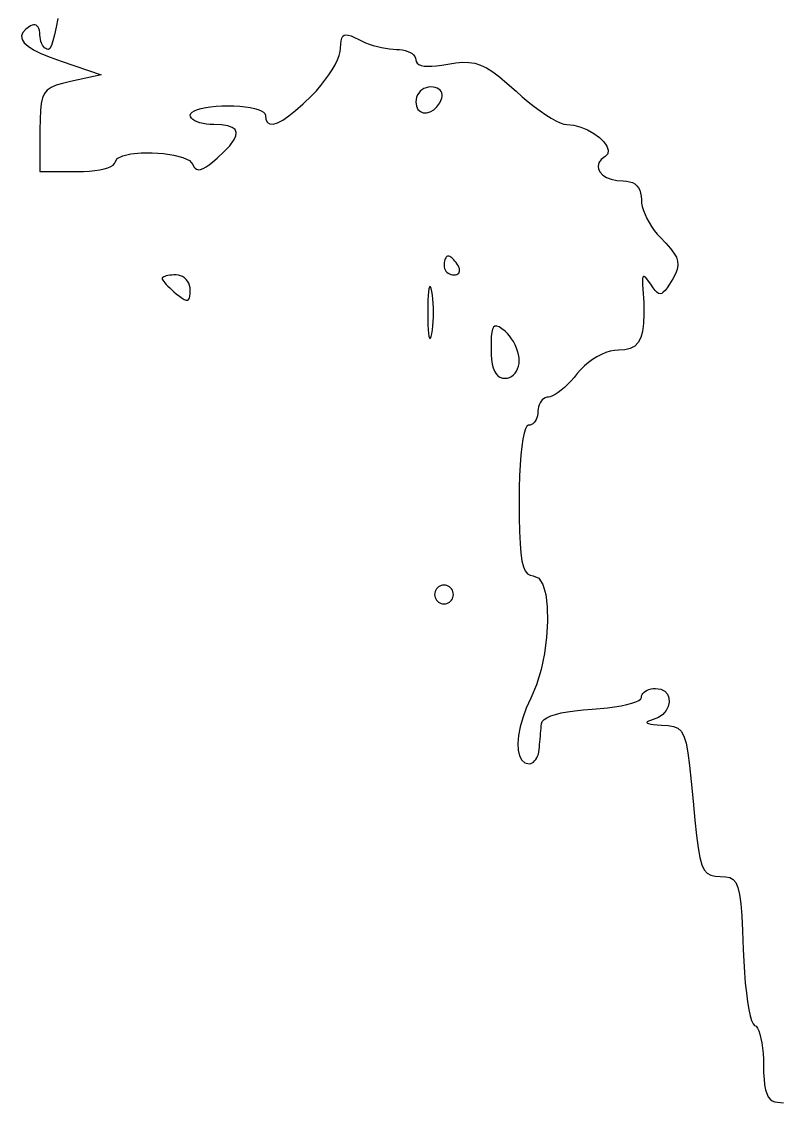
# Model space of a CAD drawing. Header units: millimetres. Extents: x 0 to 1242, y -2208 to 0.
# Drawn here: x 502.1 to 583.1, y -1216 to -1101.1 of the extents above; entities that cross this region are included whole.
import ezdxf

# ---------------------------------------------------------------- set-up
doc = ezdxf.new("R2010")
doc.units = ezdxf.units.MM
doc.layers.get('0').update_dxf_attribs({"linetype": 'CONTINUOUS'})

msp = doc.modelspace()

# ---------------------------------------------------------------- linework, layer by layer
for p, q in [((503.16165, -1101.420589), (503, -1101.5)), ((503.3152, -1101.385032), (503.16165, -1101.420589)), ((503.45855, -1101.391343), (503.3152, -1101.385032)), ((503.5896, -1101.437536), (503.45855, -1101.391343)), ((503.70625, -1101.521625), (503.5896, -1101.437536)), ((505.909328, -1100.7168), (505.737, -1101.65)), ((502.188496, -1102.21692), (502.050959, -1102.5755)), ((502.050959, -1102.5755), (502.094448, -1102.93672)), ((502.505397, -1101.85906), (502.188496, -1102.21692)), ((503, -1101.5), (502.505397, -1101.85906)), ((503.8064, -1101.641624), (503.70625, -1101.521625)), ((503.88795, -1101.795547), (503.8064, -1101.641624)), ((503.9488, -1101.981408), (503.88795, -1101.795547)), ((503.98685, -1102.197221), (503.9488, -1101.981408)), ((504, -1102.441), (503.98685, -1102.197221)), ((504.011777, -1102.692903), (504, -1102.441)), ((505.561552, -1102.4512), (505.386356, -1103.1036)), ((505.737, -1101.65), (505.561552, -1102.4512)), ((536.11421, -1102.809026), (536.21824, -1102.612992)), ((536.21824, -1102.612992), (536.36475, -1102.49425)), ((536.36475, -1102.49425), (536.55944, -1102.450088)), ((536.55944, -1102.450088), (536.80801, -1102.477794)), ((536.80801, -1102.477794), (537.11616, -1102.574656)), ((537.11616, -1102.574656), (537.48959, -1102.737962)), ((502.094448, -1102.93672), (502.320625, -1103.3025)), ((502.320625, -1103.3025), (502.731152, -1103.67476)), ((502.731152, -1103.67476), (503.327691, -1104.05542)), ((504.045856, -1102.932224), (504.011777, -1102.692903)), ((504.100359, -1103.155681), (504.045856, -1102.932224)), ((504.173408, -1103.359992), (504.100359, -1103.155681)), ((504.263125, -1103.541875), (504.173408, -1103.359992)), ((504.367632, -1103.698048), (504.263125, -1103.541875)), ((504.485051, -1103.825229), (504.367632, -1103.698048)), ((505.214784, -1103.5904), (505.050208, -1103.8948)), ((505.386356, -1103.1036), (505.214784, -1103.5904)), ((536, -1103.888), (536.01079, -1103.443818)), ((536.01079, -1103.443818), (536.04696, -1103.085064)), ((536.04696, -1103.085064), (536.11421, -1102.809026)), ((537.48959, -1102.737962), (537.934, -1102.965)), ((537.934, -1102.965), (538.27388, -1103.132247)), ((538.27388, -1103.132247), (538.64952, -1103.291136)), ((538.64952, -1103.291136), (539.05252, -1103.439489)), ((539.05252, -1103.439489), (539.47448, -1103.575128)), ((539.47448, -1103.575128), (539.907, -1103.695875)), ((539.907, -1103.695875), (540.34168, -1103.799552)), ((503.327691, -1104.05542), (504.111904, -1104.4464)), ((504.111904, -1104.4464), (505.085453, -1104.84962)), ((504.613504, -1103.920136), (504.485051, -1103.825229)), ((504.751113, -1103.979487), (504.613504, -1103.920136)), ((504.896, -1104), (504.751113, -1103.979487)), ((505.050208, -1103.8948), (504.896, -1104)), ((505.085453, -1104.84962), (506.25, -1105.267)), ((535.655156, -1105.130729), (535.842424, -1104.662776)), ((535.842424, -1104.662776), (535.959528, -1104.245007)), ((535.959528, -1104.245007), (536, -1103.888)), ((540.34168, -1103.799552), (540.77012, -1103.883981)), ((540.77012, -1103.883981), (541.18392, -1103.946984)), ((541.18392, -1103.946984), (541.57468, -1103.986383)), ((541.57468, -1103.986383), (541.934, -1104)), ((541.934, -1104), (542.267896, -1104.014611)), ((542.267896, -1104.014611), (542.585088, -1104.056888)), ((542.585088, -1104.056888), (542.881232, -1104.124497)), ((542.881232, -1104.124497), (543.151984, -1104.215104)), ((543.151984, -1104.215104), (543.393, -1104.326375)), ((543.393, -1104.326375), (543.599936, -1104.455976)), ((543.599936, -1104.455976), (543.768448, -1104.601573)), ((543.768448, -1104.601573), (543.894192, -1104.760832)), ((543.894192, -1104.760832), (543.972824, -1104.931419)), ((543.972824, -1104.931419), (544, -1105.111)), ((506.25, -1105.267), (510.5, -1106.7)), ((535.096, -1106.174875), (535.404192, -1105.638288)), ((535.404192, -1105.638288), (535.655156, -1105.130729)), ((544, -1105.111), (544.035597, -1105.311136)), ((544.035597, -1105.311136), (544.141736, -1105.477648)), ((544.141736, -1105.477648), (544.317439, -1105.610392)), ((544.317439, -1105.610392), (544.561728, -1105.709224)), ((544.561728, -1105.709224), (544.873625, -1105.774)), ((544.873625, -1105.774), (545.252152, -1105.804576)), ((545.252152, -1105.804576), (545.696331, -1105.800808)), ((545.696331, -1105.800808), (546.205184, -1105.762552)), ((546.205184, -1105.762552), (546.777733, -1105.689664)), ((546.777733, -1105.689664), (547.413, -1105.582)), ((547.413, -1105.582), (548.244965, -1105.445402)), ((548.244965, -1105.445402), (548.98348, -1105.375536)), ((548.98348, -1105.375536), (549.654675, -1105.382794)), ((549.654675, -1105.382794), (550.28468, -1105.477568)), ((550.28468, -1105.477568), (550.899625, -1105.67025)), ((550.899625, -1105.67025), (551.52564, -1105.971232)), ((551.52564, -1105.971232), (552.188855, -1106.390906)), ((510.5, -1106.7), (507.25, -1107.429)), ((534.333804, -1107.292821), (534.737048, -1106.729912)), ((534.737048, -1106.729912), (535.096, -1106.174875)), ((552.188855, -1106.390906), (552.9154, -1106.939664)), ((552.9154, -1106.939664), (553.731405, -1107.627898)), ((504.781056, -1108.3382), (504.474875, -1108.69825)), ((505.195453, -1108.05693), (504.781056, -1108.3382)), ((505.734272, -1107.82876), (505.195453, -1108.05693)), ((506.413719, -1107.62801), (505.734272, -1107.82876)), ((507.25, -1107.429), (506.413719, -1107.62801)), ((533.420312, -1108.399943), (533.892736, -1107.853024)), ((533.892736, -1107.853024), (534.333804, -1107.292821)), ((544.649512, -1108.306656), (544.464875, -1108.46525)), ((544.856961, -1108.177498), (544.649512, -1108.306656)), ((545.083904, -1108.081112), (544.856961, -1108.177498)), ((545.327023, -1108.020834), (545.083904, -1108.081112)), ((545.583, -1108), (545.327023, -1108.020834)), ((545.833803, -1108.015606), (545.583, -1108)), ((546.061944, -1108.060768), (545.833803, -1108.015606)), ((546.264921, -1108.133002), (546.061944, -1108.060768)), ((546.440232, -1108.229824), (546.264921, -1108.133002)), ((546.585375, -1108.34875), (546.440232, -1108.229824)), ((546.697848, -1108.487296), (546.585375, -1108.34875)), ((553.731405, -1107.627898), (554.663, -1108.466)), ((504.260704, -1109.16276), (504.122337, -1109.75741)), ((504.474875, -1108.69825), (504.260704, -1109.16276)), ((532.025538, -1109.789563), (532.923, -1108.923)), ((532.923, -1108.923), (533.420312, -1108.399943)), ((544.020807, -1109.327266), (544, -1109.583)), ((544.081016, -1109.084288), (544.020807, -1109.327266)), ((544.177309, -1108.857402), (544.081016, -1109.084288)), ((544.306368, -1108.649944), (544.177309, -1108.857402)), ((544.464875, -1108.46525), (544.306368, -1108.649944)), ((546.543238, -1109.697264), (546.771, -1109.188)), ((546.775149, -1108.642978), (546.697848, -1108.487296)), ((546.771, -1109.188), (546.814227, -1108.995814)), ((546.814776, -1108.813312), (546.775149, -1108.642978)), ((546.814227, -1108.995814), (546.814776, -1108.813312)), ((554.663, -1108.466), (555.303652, -1109.035935)), ((555.303652, -1109.035935), (555.952056, -1109.5774)), ((504.043568, -1110.50788), (504.008191, -1111.43985)), ((504.122337, -1109.75741), (504.043568, -1110.50788)), ((520.0526, -1110.83835), (520.2048, -1110.6848)), ((520.2048, -1110.6848), (520.4482, -1110.54145)), ((520.4482, -1110.54145), (520.7744, -1110.4104)), ((520.7744, -1110.4104), (521.175, -1110.29375)), ((521.175, -1110.29375), (521.6416, -1110.1936)), ((521.6416, -1110.1936), (522.1658, -1110.11205)), ((522.1658, -1110.11205), (522.7392, -1110.0512)), ((522.7392, -1110.0512), (523.3534, -1110.01315)), ((523.3534, -1110.01315), (524, -1110)), ((524, -1110), (524.6466, -1110.01315)), ((524.6466, -1110.01315), (525.2608, -1110.0512)), ((525.2608, -1110.0512), (525.8342, -1110.11205)), ((525.8342, -1110.11205), (526.3584, -1110.1936)), ((526.3584, -1110.1936), (526.825, -1110.29375)), ((526.825, -1110.29375), (527.2256, -1110.4104)), ((527.2256, -1110.4104), (527.5518, -1110.54145)), ((527.5518, -1110.54145), (527.7952, -1110.6848)), ((527.7952, -1110.6848), (527.9474, -1110.83835)), ((530.481066, -1111.091721), (531.210624, -1110.512864)), ((531.210624, -1110.512864), (532.025538, -1109.789563)), ((544, -1109.583), (544.060902, -1110.051136)), ((544, -1109.583), (544, -1109.583)), ((544.060902, -1110.051136), (544.228856, -1110.398048)), ((544.228856, -1110.398048), (544.481734, -1110.626892)), ((544.481734, -1110.626892), (544.797408, -1110.740824)), ((545.15375, -1110.743), (545.528632, -1110.636576)), ((545.528632, -1110.636576), (545.899926, -1110.424708)), ((545.899926, -1110.424708), (546.245504, -1110.110552)), ((546.245504, -1110.110552), (546.543238, -1109.697264)), ((555.952056, -1109.5774), (556.596884, -1110.082985)), ((556.596884, -1110.082985), (557.226808, -1110.54528)), ((557.226808, -1110.54528), (557.8305, -1110.956875)), ((504.008191, -1111.43985), (504, -1112.579)), ((520, -1111), (520.0526, -1110.83835)), ((520.032875, -1111.16165), (520, -1111)), ((520.128, -1111.3152), (520.032875, -1111.16165)), ((520.280125, -1111.45855), (520.128, -1111.3152)), ((520.484, -1111.5896), (520.280125, -1111.45855)), ((520.734375, -1111.70625), (520.484, -1111.5896)), ((521.026, -1111.8064), (520.734375, -1111.70625)), ((521.353625, -1111.88795), (521.026, -1111.8064)), ((527.9474, -1110.83835), (528, -1111)), ((528, -1111), (528.053442, -1111.465347)), ((528.053442, -1111.465347), (528.211896, -1111.777976)), ((528.211896, -1111.777976), (528.472554, -1111.939069)), ((528.832608, -1111.949808), (529.28925, -1111.811375)), ((529.28925, -1111.811375), (529.839672, -1111.524952)), ((529.839672, -1111.524952), (530.481066, -1111.091721)), ((544.797408, -1110.740824), (545.15375, -1110.743)), ((557.8305, -1110.956875), (558.396632, -1111.31036)), ((558.396632, -1111.31036), (558.913876, -1111.598325)), ((558.913876, -1111.598325), (559.370904, -1111.81336)), ((559.370904, -1111.81336), (559.756388, -1111.948055)), ((504, -1112.579), (504, -1117)), ((521.712, -1111.9488), (521.353625, -1111.88795)), ((522.095875, -1111.98685), (521.712, -1111.9488)), ((522.5, -1112), (522.095875, -1111.98685)), ((523.331063, -1112.033106), (522.5, -1112)), ((523.984784, -1112.133688), (523.331063, -1112.033106)), ((524.461361, -1112.303642), (523.984784, -1112.133688)), ((524.760992, -1112.544864), (524.461361, -1112.303642)), ((524.883875, -1112.85925), (524.760992, -1112.544864)), ((524.830208, -1113.248696), (524.883875, -1112.85925)), ((528.472554, -1111.939069), (528.832608, -1111.949808)), ((559.756388, -1111.948055), (560.059, -1111.995)), ((560.059, -1111.995), (560.803092, -1112.069404)), ((560.803092, -1112.069404), (561.553016, -1112.270912)), ((561.553016, -1112.270912), (562.278544, -1112.574168)), ((562.278544, -1112.574168), (562.949448, -1112.953816)), ((562.949448, -1112.953816), (563.5355, -1113.3845)), ((524.194016, -1114.260352), (524.600189, -1113.715098)), ((524.600189, -1113.715098), (524.830208, -1113.248696)), ((563.5355, -1113.3845), (564.006472, -1113.840864)), ((564.006472, -1113.840864), (564.332136, -1114.297552)), ((512.810264, -1115.319344), (513.688256, -1115.125506)), ((513.688256, -1115.125506), (514.761632, -1115.025712)), ((514.761632, -1115.025712), (515.9405, -1115.01725)), ((515.9405, -1115.01725), (517.134968, -1115.097408)), ((517.134968, -1115.097408), (518.255144, -1115.263474)), ((518.255144, -1115.263474), (519.211136, -1115.512736)), ((522.854, -1115.595), (523.611887, -1114.886354)), ((523.611887, -1114.886354), (524.194016, -1114.260352)), ((564.426628, -1115.110476), (564.135, -1115.416)), ((564.332136, -1114.297552), (564.482264, -1114.729208)), ((564.482264, -1114.729208), (564.426628, -1115.110476)), ((511.5518, -1116.45855), (511.7952, -1116.3152)), ((511.7952, -1116.3152), (511.9474, -1116.16165)), ((511.9474, -1116.16165), (512, -1116)), ((512, -1116), (512.217548, -1115.609938)), ((512.217548, -1115.609938), (512.810264, -1115.319344)), ((519.211136, -1115.512736), (519.913052, -1115.842482)), ((519.913052, -1115.842482), (520.271, -1116.25)), ((520.271, -1116.25), (520.377938, -1116.487107)), ((521.674514, -1116.510561), (522.022616, -1116.275504)), ((522.022616, -1116.275504), (522.414962, -1115.970523)), ((522.414962, -1115.970523), (522.854, -1115.595)), ((563.490104, -1116.067584), (563.394786, -1116.413821)), ((563.394786, -1116.413821), (563.437912, -1116.756272)), ((563.733598, -1115.730623), (563.490104, -1116.067584)), ((564.135, -1115.416), (563.733598, -1115.730623)), ((504, -1117), (508, -1117)), ((508, -1117), (508.6466, -1116.98685)), ((508.6466, -1116.98685), (509.2608, -1116.9488)), ((509.2608, -1116.9488), (509.8342, -1116.88795)), ((509.8342, -1116.88795), (510.3584, -1116.8064)), ((510.3584, -1116.8064), (510.825, -1116.70625)), ((510.825, -1116.70625), (511.2256, -1116.5896)), ((511.2256, -1116.5896), (511.5518, -1116.45855)), ((520.377938, -1116.487107), (520.511984, -1116.658616)), ((520.511984, -1116.658616), (520.675586, -1116.763909)), ((520.675586, -1116.763909), (520.871192, -1116.802368)), ((520.871192, -1116.802368), (521.10125, -1116.773375)), ((521.10125, -1116.773375), (521.368208, -1116.676312)), ((521.368208, -1116.676312), (521.674514, -1116.510561)), ((563.437912, -1116.756272), (563.60975, -1117.081875)), ((563.60975, -1117.081875), (563.900568, -1117.377568)), ((563.900568, -1117.377568), (564.300634, -1117.630289)), ((564.300634, -1117.630289), (564.800216, -1117.826976)), ((564.800216, -1117.826976), (565.389582, -1117.954567)), ((565.389582, -1117.954567), (566.059, -1118)), ((566.059, -1118), (566.42293, -1118.020549)), ((566.42293, -1118.020549), (566.75008, -1118.081952)), ((566.75008, -1118.081952), (567.04009, -1118.183843)), ((567.04009, -1118.183843), (567.2926, -1118.325856)), ((567.2926, -1118.325856), (567.50725, -1118.507625)), ((567.50725, -1118.507625), (567.68368, -1118.728784)), ((567.68368, -1118.728784), (567.82153, -1118.988967)), ((567.82153, -1118.988967), (567.92044, -1119.287808)), ((567.92044, -1119.287808), (567.98005, -1119.624941)), ((567.98005, -1119.624941), (568, -1120)), ((568, -1120), (568.0263, -1120.3496)), ((568.0263, -1120.3496), (568.1024, -1120.7328)), ((568.1024, -1120.7328), (568.2241, -1121.1412)), ((568.2241, -1121.1412), (568.3872, -1121.5664)), ((568.3872, -1121.5664), (568.5875, -1122)), ((568.5875, -1122), (568.8208, -1122.4336)), ((568.8208, -1122.4336), (569.0829, -1122.8588)), ((569.0829, -1122.8588), (569.3696, -1123.2672)), ((569.3696, -1123.2672), (569.6767, -1123.6504)), ((569.6767, -1123.6504), (570, -1124)), ((570, -1124), (570.613669, -1124.631103)), ((570.613669, -1124.631103), (571.102952, -1125.182784)), ((571.102952, -1125.182784), (571.471563, -1125.673901)), ((547.022536, -1126.6848), (547.005787, -1126.83835)), ((547.049329, -1126.54145), (547.022536, -1126.6848)), ((547.085248, -1126.4104), (547.049329, -1126.54145)), ((547.129375, -1126.29375), (547.085248, -1126.4104)), ((547.180792, -1126.1936), (547.129375, -1126.29375)), ((547.238581, -1126.11205), (547.180792, -1126.1936)), ((547.301824, -1126.0512), (547.238581, -1126.11205)), ((547.369603, -1126.01315), (547.301824, -1126.0512)), ((547.441, -1126), (547.369603, -1126.01315)), ((547.520521, -1126.01315), (547.441, -1126)), ((547.611808, -1126.0512), (547.520521, -1126.01315)), ((547.712647, -1126.11205), (547.611808, -1126.0512)), ((547.820824, -1126.1936), (547.712647, -1126.11205)), ((547.934125, -1126.29375), (547.820824, -1126.1936)), ((548.050336, -1126.4104), (547.934125, -1126.29375)), ((548.167243, -1126.54145), (548.050336, -1126.4104)), ((548.282632, -1126.6848), (548.167243, -1126.54145)), ((548.394289, -1126.83835), (548.282632, -1126.6848)), ((571.471563, -1125.673901), (571.723216, -1126.123312)), ((571.723216, -1126.123312), (571.861625, -1126.549875)), ((571.861625, -1126.549875), (571.890504, -1126.972448)), ((547.005787, -1126.83835), (547, -1127)), ((547, -1127), (547.013938, -1127.16165)), ((547, -1127), (547, -1127)), ((547.013938, -1127.16165), (547.054264, -1127.3152)), ((547.054264, -1127.3152), (547.118746, -1127.45855)), ((547.118746, -1127.45855), (547.205152, -1127.5896)), ((547.205152, -1127.5896), (547.31125, -1127.70625)), ((547.31125, -1127.70625), (547.434808, -1127.8064)), ((547.434808, -1127.8064), (547.573594, -1127.88795)), ((547.573594, -1127.88795), (547.725376, -1127.9488)), ((548.360992, -1127.9488), (548.475178, -1127.88795)), ((548.5, -1127), (548.394289, -1126.83835)), ((548.475178, -1127.88795), (548.563576, -1127.8064)), ((548.585986, -1127.16165), (548.5, -1127)), ((548.563576, -1127.8064), (548.62525, -1127.70625)), ((548.640568, -1127.3152), (548.585986, -1127.16165)), ((548.62525, -1127.70625), (548.659264, -1127.5896)), ((548.664682, -1127.45855), (548.640568, -1127.3152)), ((548.659264, -1127.5896), (548.664682, -1127.45855)), ((571.634528, -1127.881056), (571.357101, -1128.404807)), ((571.813567, -1127.409889), (571.634528, -1127.881056)), ((571.890504, -1126.972448), (571.813567, -1127.409889)), ((517.019725, -1128.316872), (517, -1128.378)), ((517, -1128.378), (517.019725, -1128.455222)), ((517, -1128.378), (517, -1128.378)), ((517.0768, -1128.258816), (517.019725, -1128.316872)), ((517.019725, -1128.455222), (517.0768, -1128.560416)), ((517.168075, -1128.204624), (517.0768, -1128.258816)), ((517.0768, -1128.560416), (517.168075, -1128.690174)), ((517.2904, -1128.155088), (517.168075, -1128.204624)), ((517.168075, -1128.690174), (517.2904, -1128.841088)), ((517.440625, -1128.111), (517.2904, -1128.155088)), ((517.2904, -1128.841088), (517.440625, -1129.00975)), ((517.6156, -1128.073152), (517.440625, -1128.111)), ((517.440625, -1129.00975), (517.6156, -1129.192752)), ((517.812175, -1128.042336), (517.6156, -1128.073152)), ((518.0272, -1128.019344), (517.812175, -1128.042336)), ((518.257525, -1128.004968), (518.0272, -1128.019344)), ((518.5, -1128), (518.257525, -1128.004968)), ((518.742475, -1128.021332), (518.5, -1128)), ((518.9728, -1128.083056), (518.742475, -1128.021332)), ((519.187825, -1128.181764), (518.9728, -1128.083056)), ((519.3844, -1128.314048), (519.187825, -1128.181764)), ((519.559375, -1128.4765), (519.3844, -1128.314048)), ((519.7096, -1128.665712), (519.559375, -1128.4765)), ((519.831925, -1128.878276), (519.7096, -1128.665712)), ((519.9232, -1129.110784), (519.831925, -1128.878276)), ((547.725376, -1127.9488), (547.887922, -1127.98685)), ((547.887922, -1127.98685), (548.059, -1128)), ((548.059, -1128), (548.221954, -1127.98685)), ((548.221954, -1127.98685), (548.360992, -1127.9488)), ((568.121538, -1128.428856), (568.111912, -1128.694304)), ((568.111912, -1128.694304), (568.123874, -1129.050868)), ((568.155176, -1128.253072), (568.121538, -1128.428856)), ((568.123874, -1129.050868), (568.155, -1129.5)), ((568.21525, -1128.1655), (568.155176, -1128.253072)), ((568.304184, -1128.164688), (568.21525, -1128.1655)), ((568.424402, -1128.249184), (568.304184, -1128.164688)), ((568.578328, -1128.417536), (568.424402, -1128.249184)), ((568.768386, -1128.668292), (568.578328, -1128.417536)), ((568.997, -1129), (568.768386, -1128.668292)), ((569.245768, -1129.35991), (568.997, -1129)), ((570.985, -1129), (570.740552, -1129.35991)), ((571.357101, -1128.404807), (570.985, -1129)), ((517.6156, -1129.192752), (517.812175, -1129.386686)), ((517.812175, -1129.386686), (518.0272, -1129.588144)), ((518.0272, -1129.588144), (518.257525, -1129.793718)), ((518.257525, -1129.793718), (518.5, -1130)), ((518.5, -1130), (518.840647, -1130.273159)), ((519.980275, -1129.359828), (519.9232, -1129.110784)), ((519.961984, -1130.269568), (519.991183, -1129.983071)), ((520, -1129.622), (519.980275, -1129.359828)), ((519.991183, -1129.983071), (520, -1129.622)), ((545.320573, -1130.188732), (545.294192, -1130.696848)), ((545.355936, -1129.782544), (545.320573, -1130.188732)), ((545.399375, -1129.483), (545.355936, -1129.782544)), ((545.449984, -1129.294816), (545.399375, -1129.483)), ((545.506857, -1129.222708), (545.449984, -1129.294816)), ((545.569088, -1129.271392), (545.506857, -1129.222708)), ((545.635771, -1129.445584), (545.569088, -1129.271392)), ((545.706, -1129.75), (545.635771, -1129.445584)), ((545.77026, -1130.143192), (545.706, -1129.75)), ((545.82024, -1130.574256), (545.77026, -1130.143192)), ((568.155, -1129.5), (568.249483, -1130.927861)), ((569.462184, -1129.63984), (569.245768, -1129.35991)), ((569.654216, -1129.83979), (569.462184, -1129.63984)), ((569.829832, -1129.95976), (569.654216, -1129.83979)), ((569.997, -1129.99975), (569.829832, -1129.95976)), ((570.163688, -1129.95976), (569.997, -1129.99975)), ((570.337864, -1129.83979), (570.163688, -1129.95976)), ((570.527496, -1129.63984), (570.337864, -1129.83979)), ((570.740552, -1129.35991), (570.527496, -1129.63984)), ((518.840647, -1130.273159), (519.127936, -1130.479952)), ((519.127936, -1130.479952), (519.365989, -1130.619353)), ((519.365989, -1130.619353), (519.558928, -1130.690336)), ((519.558928, -1130.690336), (519.710875, -1130.691875)), ((519.710875, -1130.691875), (519.825952, -1130.622944)), ((519.825952, -1130.622944), (519.908281, -1130.482517)), ((519.908281, -1130.482517), (519.961984, -1130.269568)), ((545.277699, -1131.302176), (545.272, -1132)), ((545.294192, -1130.696848), (545.277699, -1131.302176)), ((545.85594, -1131.033724), (545.82024, -1130.574256)), ((545.87736, -1131.512128), (545.85594, -1131.033724)), ((568.249483, -1130.927861), (568.280744, -1132.144768)), ((545.272, -1132), (545.277699, -1132.697824)), ((545.272, -1132), (545.272, -1132)), ((545.85594, -1132.966276), (545.87736, -1132.487872)), ((545.8845, -1132), (545.87736, -1131.512128)), ((545.87736, -1132.487872), (545.8845, -1132)), ((568.280744, -1132.144768), (568.243101, -1133.165007)), ((545.277699, -1132.697824), (545.294192, -1133.303152)), ((545.294192, -1133.303152), (545.320573, -1133.811268)), ((545.77026, -1133.856808), (545.82024, -1133.425744)), ((545.82024, -1133.425744), (545.85594, -1132.966276)), ((552.270375, -1133.5425), (552.159648, -1133.76096)), ((552.419472, -1133.43576), (552.270375, -1133.5425)), ((552.611961, -1133.43444), (552.419472, -1133.43576)), ((552.852864, -1133.53224), (552.611961, -1133.43444)), ((553.147203, -1133.72286), (552.852864, -1133.53224)), ((568.243101, -1133.165007), (568.130872, -1134.002864)), ((545.320573, -1133.811268), (545.355936, -1134.217456)), ((545.355936, -1134.217456), (545.399375, -1134.517)), ((545.399375, -1134.517), (545.449984, -1134.705184)), ((545.449984, -1134.705184), (545.506857, -1134.777292)), ((545.506857, -1134.777292), (545.569088, -1134.728608)), ((545.569088, -1134.728608), (545.635771, -1134.554416)), ((545.635771, -1134.554416), (545.706, -1134.25)), ((545.706, -1134.25), (545.77026, -1133.856808)), ((552.033216, -1134.55824), (552.007467, -1135.14966)), ((552.082269, -1134.09744), (552.033216, -1134.55824)), ((552.159648, -1133.76096), (552.082269, -1134.09744)), ((553.5, -1134), (553.147203, -1133.72286)), ((553.742475, -1134.226007), (553.5, -1134)), ((553.9728, -1134.488656), (553.742475, -1134.226007)), ((554.187825, -1134.781389), (553.9728, -1134.488656)), ((554.3844, -1135.097648), (554.187825, -1134.781389)), ((567.938375, -1134.672625), (567.659928, -1135.188576)), ((568.130872, -1134.002864), (567.938375, -1134.672625)), ((552.007467, -1135.14966), (552, -1135.878)), ((552, -1135.878), (552.014649, -1136.47766)), ((552, -1135.878), (552, -1135.878)), ((554.559375, -1135.430875), (554.3844, -1135.097648)), ((554.7096, -1135.774512), (554.559375, -1135.430875)), ((554.831925, -1136.122001), (554.7096, -1135.774512)), ((566.252067, -1135.956429), (565.573, -1136)), ((566.822456, -1135.816192), (566.252067, -1135.956429)), ((567.289849, -1135.565003), (566.822456, -1135.816192)), ((567.659928, -1135.188576), (567.289849, -1135.565003)), ((552.014649, -1136.47766), (552.058752, -1137.01216)), ((552.058752, -1137.01216), (552.132543, -1137.48198)), ((554.9232, -1136.466784), (554.831925, -1136.122001)), ((554.980275, -1136.802303), (554.9232, -1136.466784)), ((555, -1137.122), (554.980275, -1136.802303)), ((554.980275, -1137.425603), (555, -1137.122)), ((562.8118, -1136.99792), (562.362905, -1137.32496)), ((563.275875, -1136.71), (562.8118, -1136.99792)), ((563.74796, -1136.46528), (563.275875, -1136.71)), ((564.220885, -1136.26784), (563.74796, -1136.46528)), ((564.68748, -1136.12176), (564.220885, -1136.26784)), ((565.140575, -1136.03112), (564.68748, -1136.12176)), ((565.573, -1136), (565.140575, -1136.03112)), ((552.132543, -1137.48198), (552.236256, -1137.8876)), ((552.236256, -1137.8876), (552.370125, -1138.2295)), ((552.370125, -1138.2295), (552.534384, -1138.50816)), ((554.559375, -1138.448375), (554.7096, -1138.229312)), ((554.7096, -1138.229312), (554.831925, -1137.983201)), ((554.831925, -1137.983201), (554.9232, -1137.713984)), ((554.9232, -1137.713984), (554.980275, -1137.425603)), ((561.539335, -1138.08008), (561.179, -1138.5)), ((561.93636, -1137.68704), (561.539335, -1138.08008)), ((562.362905, -1137.32496), (561.93636, -1137.68704)), ((552.534384, -1138.50816), (552.729267, -1138.72406)), ((552.729267, -1138.72406), (552.955008, -1138.87768)), ((552.955008, -1138.87768), (553.211841, -1138.9695)), ((553.211841, -1138.9695), (553.5, -1139)), ((553.5, -1139), (553.742475, -1138.975307)), ((553.742475, -1138.975307), (553.9728, -1138.903856)), ((553.9728, -1138.903856), (554.187825, -1138.789589)), ((554.187825, -1138.789589), (554.3844, -1138.636448)), ((554.3844, -1138.636448), (554.559375, -1138.448375)), ((560.502288, -1139.288), (560.152982, -1139.646375)), ((560.846446, -1138.904125), (560.502288, -1139.288)), ((561.179, -1138.5), (560.846446, -1138.904125)), ((559.138736, -1140.516), (558.833398, -1140.719875)), ((559.46475, -1140.265625), (559.138736, -1140.516)), ((559.804984, -1139.974), (559.46475, -1140.265625)), ((560.152982, -1139.646375), (559.804984, -1139.974)), ((557.214208, -1141.6156), (557.123984, -1141.812175)), ((557.325, -1141.440625), (557.214208, -1141.6156)), ((557.454032, -1141.2904), (557.325, -1141.440625)), ((557.598976, -1141.168075), (557.454032, -1141.2904)), ((557.757504, -1141.0768), (557.598976, -1141.168075)), ((557.927288, -1141.019725), (557.757504, -1141.0768)), ((558.106, -1141), (557.927288, -1141.019725)), ((558.310574, -1140.967125), (558.106, -1141)), ((558.555192, -1140.872), (558.310574, -1140.967125)), ((558.833398, -1140.719875), (558.555192, -1140.872)), ((556.98685, -1142.742475), (556.9488, -1142.9728)), ((557, -1142.5), (556.98685, -1142.742475)), ((557.014552, -1142.257525), (557, -1142.5)), ((557.056656, -1142.0272), (557.014552, -1142.257525)), ((557.123984, -1141.812175), (557.056656, -1142.0272)), ((556, -1144), (555.830331, -1144.097991)), ((556.16165, -1143.980275), (556, -1144)), ((556.3152, -1143.9232), (556.16165, -1143.980275)), ((556.45855, -1143.831925), (556.3152, -1143.9232)), ((556.5896, -1143.7096), (556.45855, -1143.831925)), ((556.70625, -1143.559375), (556.5896, -1143.7096)), ((556.8064, -1143.3844), (556.70625, -1143.559375)), ((556.88795, -1143.187825), (556.8064, -1143.3844)), ((556.9488, -1142.9728), (556.88795, -1143.187825)), ((555.526897, -1144.845937), (555.396144, -1145.471904)), ((555.672128, -1144.383968), (555.526897, -1144.845937)), ((555.830331, -1144.097991), (555.672128, -1144.383968)), ((555.281375, -1146.249875), (555.184096, -1147.167856)), ((555.396144, -1145.471904), (555.281375, -1146.249875)), ((555.184096, -1147.167856), (555.105813, -1148.213853)), ((555.105813, -1148.213853), (555.048032, -1149.375872)), ((555.048032, -1149.375872), (555.012259, -1150.641919)), ((555.012259, -1150.641919), (555, -1152)), ((555, -1152), (555.009384, -1153.789892)), ((555.009384, -1153.789892), (555.040032, -1155.306496)), ((555.040032, -1155.306496), (555.095688, -1156.569804)), ((555.095688, -1156.569804), (555.180096, -1157.599808)), ((555.180096, -1157.599808), (555.297, -1158.4165)), ((555.297, -1158.4165), (555.450144, -1159.039872)), ((555.450144, -1159.039872), (555.643272, -1159.489916)), ((555.643272, -1159.489916), (555.880128, -1159.786624)), ((555.880128, -1159.786624), (556.164456, -1159.949988)), ((556.164456, -1159.949988), (556.5, -1160)), ((556.5, -1160), (557.077131, -1160.24613)), ((546.4104, -1161.1936), (546.29375, -1161.29375)), ((546.54145, -1161.11205), (546.4104, -1161.1936)), ((546.6848, -1161.0512), (546.54145, -1161.11205)), ((546.83835, -1161.01315), (546.6848, -1161.0512)), ((547, -1161), (546.83835, -1161.01315)), ((547.16165, -1161.01315), (547, -1161)), ((547.3152, -1161.0512), (547.16165, -1161.01315)), ((547.45855, -1161.11205), (547.3152, -1161.0512)), ((547.5896, -1161.1936), (547.45855, -1161.11205)), ((547.70625, -1161.29375), (547.5896, -1161.1936)), ((557.077131, -1160.24613), (557.515968, -1160.93308)), ((557.515968, -1160.93308), (557.818077, -1161.98369)), ((546.01315, -1161.83835), (546, -1162)), ((546, -1162), (546.01315, -1162.16165)), ((546, -1162), (546, -1162)), ((546.0512, -1161.6848), (546.01315, -1161.83835)), ((546.01315, -1162.16165), (546.0512, -1162.3152)), ((546.11205, -1161.54145), (546.0512, -1161.6848)), ((546.0512, -1162.3152), (546.11205, -1162.45855)), ((546.1936, -1161.4104), (546.11205, -1161.54145)), ((546.29375, -1161.29375), (546.1936, -1161.4104)), ((547.8064, -1161.4104), (547.70625, -1161.29375)), ((547.88795, -1161.54145), (547.8064, -1161.4104)), ((547.9488, -1161.6848), (547.88795, -1161.54145)), ((547.88795, -1162.45855), (547.9488, -1162.3152)), ((547.98685, -1161.83835), (547.9488, -1161.6848)), ((547.9488, -1162.3152), (547.98685, -1162.16165)), ((548, -1162), (547.98685, -1161.83835)), ((547.98685, -1162.16165), (548, -1162)), ((557.818077, -1161.98369), (557.985024, -1163.3208)), ((546.11205, -1162.45855), (546.1936, -1162.5896)), ((546.1936, -1162.5896), (546.29375, -1162.70625)), ((546.29375, -1162.70625), (546.4104, -1162.8064)), ((546.4104, -1162.8064), (546.54145, -1162.88795)), ((546.54145, -1162.88795), (546.6848, -1162.9488)), ((546.6848, -1162.9488), (546.83835, -1162.98685)), ((546.83835, -1162.98685), (547, -1163)), ((547, -1163), (547.16165, -1162.98685)), ((547.16165, -1162.98685), (547.3152, -1162.9488)), ((547.3152, -1162.9488), (547.45855, -1162.88795)), ((547.45855, -1162.88795), (547.5896, -1162.8064)), ((547.5896, -1162.8064), (547.70625, -1162.70625)), ((547.70625, -1162.70625), (547.8064, -1162.5896)), ((547.8064, -1162.5896), (547.88795, -1162.45855)), ((557.985024, -1163.3208), (558.018375, -1164.86725)), ((558.018375, -1164.86725), (557.919696, -1166.54588)), ((557.919696, -1166.54588), (557.690553, -1168.27953)), ((557.690553, -1168.27953), (557.332512, -1169.99104)), ((557.332512, -1169.99104), (556.847139, -1171.60325)), ((556.847139, -1171.60325), (556.236, -1173.039)), ((568.019725, -1172.79461), (568.0768, -1172.64896)), ((568.0768, -1172.64896), (568.168075, -1172.51303)), ((568.168075, -1172.51303), (568.2904, -1172.3888)), ((568.2904, -1172.3888), (568.440625, -1172.27825)), ((568.440625, -1172.27825), (568.6156, -1172.18336)), ((568.6156, -1172.18336), (568.812175, -1172.10611)), ((568.812175, -1172.10611), (569.0272, -1172.04848)), ((569.0272, -1172.04848), (569.257525, -1172.01245)), ((569.257525, -1172.01245), (569.5, -1172)), ((569.5, -1172), (570.058974, -1172.077642)), ((570.058974, -1172.077642), (570.482192, -1172.290776)), ((570.482192, -1172.290776), (570.771898, -1172.609714)), ((570.771898, -1172.609714), (570.930336, -1173.004768)), ((556.236, -1173.039), (555.75197, -1174.084165)), ((565.157608, -1173.952822), (565.845616, -1173.835904)), ((565.845616, -1173.835904), (566.458, -1173.70575)), ((566.458, -1173.70575), (566.983744, -1173.564976)), ((566.983744, -1173.564976), (567.411832, -1173.416198)), ((567.411832, -1173.416198), (567.731248, -1173.262032)), ((567.731248, -1173.262032), (567.930976, -1173.105094)), ((567.930976, -1173.105094), (568, -1172.948)), ((568, -1172.948), (568.019725, -1172.79461)), ((570.862384, -1173.904472), (570.640482, -1174.349746)), ((570.95975, -1173.44625), (570.862384, -1173.904472)), ((570.930336, -1173.004768), (570.95975, -1173.44625)), ((555.75197, -1174.084165), (555.3706, -1175.10656)), ((557.949722, -1175.105627), (558.354904, -1174.920304)), ((558.354904, -1174.920304), (558.86025, -1174.751625)), ((558.86025, -1174.751625), (559.461776, -1174.600736)), ((559.461776, -1174.600736), (560.155498, -1174.468783)), ((560.155498, -1174.468783), (560.937432, -1174.356912)), ((560.937432, -1174.356912), (561.803594, -1174.266269)), ((561.803594, -1174.266269), (562.75, -1174.198)), ((562.75, -1174.198), (563.598784, -1174.136486)), ((563.598784, -1174.136486), (564.404992, -1174.053888)), ((564.404992, -1174.053888), (565.157608, -1173.952822)), ((570.296288, -1174.752384), (569.832046, -1175.082698)), ((570.640482, -1174.349746), (570.296288, -1174.752384)), ((555.09237, -1176.085635), (554.91776, -1177.00084)), ((555.3706, -1175.10656), (555.09237, -1176.085635)), ((557.303612, -1176.491483), (557.329128, -1176.220992)), ((557.329128, -1176.220992), (557.353096, -1175.971909)), ((557.353096, -1175.971909), (557.375, -1175.75)), ((557.375, -1175.75), (557.455786, -1175.521621)), ((557.455786, -1175.521621), (557.648688, -1175.306448)), ((557.648688, -1175.306448), (557.949722, -1175.105627)), ((568.62945, -1175.549554), (568.59368, -1175.617528)), ((568.59368, -1175.617528), (568.64275, -1175.67925)), ((568.75048, -1175.475616), (568.62945, -1175.549554)), ((568.64275, -1175.67925), (568.77624, -1175.734432)), ((568.95719, -1175.396002), (568.75048, -1175.475616)), ((568.77624, -1175.734432), (568.99373, -1175.782786)), ((569.25, -1175.311), (568.95719, -1175.396002)), ((568.99373, -1175.782786), (569.2948, -1175.824024)), ((569.832046, -1175.082698), (569.25, -1175.311)), ((569.2948, -1175.824024), (569.67903, -1175.857858)), ((569.67903, -1175.857858), (570.146, -1175.884)), ((570.146, -1175.884), (570.845387, -1175.929052)), ((570.845387, -1175.929052), (571.414976, -1176.026016)), ((571.414976, -1176.026016), (571.873109, -1176.219304)), ((571.873109, -1176.219304), (572.238128, -1176.553328)), ((554.91776, -1177.00084), (554.84725, -1177.831625)), ((557.196388, -1177.672207), (557.222936, -1177.373744)), ((557.222936, -1177.373744), (557.25, -1177.073625)), ((557.25, -1177.073625), (557.277064, -1176.777616)), ((557.277064, -1176.777616), (557.303612, -1176.491483)), ((572.238128, -1176.553328), (572.528375, -1177.0725)), ((572.528375, -1177.0725), (572.762192, -1177.821232)), ((554.84725, -1177.831625), (554.88132, -1178.55744)), ((557.092547, -1178.742475), (557.125, -1178.5)), ((557.125, -1178.5), (557.146904, -1178.241101)), ((557.146904, -1178.241101), (557.170872, -1177.963248)), ((557.170872, -1177.963248), (557.196388, -1177.672207)), ((572.762192, -1177.821232), (572.957921, -1178.843936)), ((554.88132, -1178.55744), (555.02045, -1179.157735)), ((555.02045, -1179.157735), (555.26512, -1179.61196)), ((555.26512, -1179.61196), (555.61581, -1179.899565)), ((556.643752, -1179.7096), (556.764375, -1179.559375)), ((556.764375, -1179.559375), (556.871768, -1179.3844)), ((556.871768, -1179.3844), (556.963729, -1179.187825)), ((556.963729, -1179.187825), (557.038056, -1178.9728)), ((557.038056, -1178.9728), (557.092547, -1178.742475)), ((572.957921, -1178.843936), (573.133904, -1180.185024)), ((555.61581, -1179.899565), (556.073, -1180)), ((556.073, -1180), (556.224523, -1179.980275)), ((556.224523, -1179.980275), (556.371624, -1179.9232)), ((556.371624, -1179.9232), (556.512101, -1179.831925)), ((556.512101, -1179.831925), (556.643752, -1179.7096)), ((573.133904, -1180.185024), (573.308483, -1181.888908)), ((573.308483, -1181.888908), (573.5, -1184)), ((573.5, -1184), (573.684842, -1186.007134)), ((573.684842, -1186.007134), (573.858056, -1187.649792)), ((573.858056, -1187.649792), (574.032674, -1188.964058)), ((574.032674, -1188.964058), (574.221728, -1189.986016)), ((574.221728, -1189.986016), (574.43825, -1190.75175)), ((574.43825, -1190.75175), (574.695272, -1191.297344)), ((574.695272, -1191.297344), (575.005826, -1191.658882)), ((575.005826, -1191.658882), (575.382944, -1191.872448)), ((575.382944, -1191.872448), (575.839658, -1191.974126)), ((575.839658, -1191.974126), (576.389, -1192)), ((576.389, -1192), (576.944109, -1192.022168)), ((576.944109, -1192.022168), (577.399192, -1192.113264)), ((577.399192, -1192.113264), (577.765883, -1192.310176)), ((577.765883, -1192.310176), (578.055816, -1192.649792)), ((578.055816, -1192.649792), (578.280625, -1193.169)), ((578.280625, -1193.169), (578.451944, -1193.904688)), ((578.451944, -1193.904688), (578.581407, -1194.893744)), ((578.581407, -1194.893744), (578.680648, -1196.173056)), ((578.680648, -1196.173056), (578.761301, -1197.779512)), ((578.761301, -1197.779512), (578.835, -1199.75)), ((578.835, -1199.75), (578.890404, -1201.007292)), ((578.890404, -1201.007292), (578.967312, -1202.210056)), ((578.967312, -1202.210056), (579.063168, -1203.341324)), ((579.063168, -1203.341324), (579.175416, -1204.384128)), ((579.175416, -1204.384128), (579.3015, -1205.3215)), ((579.3015, -1205.3215), (579.438864, -1206.136472)), ((579.438864, -1206.136472), (579.584952, -1206.812076)), ((579.584952, -1206.812076), (579.737208, -1207.331344)), ((579.737208, -1207.331344), (579.893076, -1207.677308)), ((579.893076, -1207.677308), (580.05, -1207.833)), ((580.05, -1207.833), (580.203689, -1207.938554)), ((580.203689, -1207.938554), (580.349632, -1208.138872)), ((580.349632, -1208.138872), (580.485843, -1208.425038)), ((580.485843, -1208.425038), (580.610336, -1208.788136)), ((580.610336, -1208.788136), (580.721125, -1209.21925)), ((580.721125, -1209.21925), (580.816224, -1209.709464)), ((580.816224, -1209.709464), (580.893647, -1210.249862)), ((580.893647, -1210.249862), (580.951408, -1210.831528)), ((580.951408, -1210.831528), (580.987521, -1211.445546)), ((580.987521, -1211.445546), (581, -1212.083)), ((581, -1212.083), (581.012894, -1212.876721)), ((581.012894, -1212.876721), (581.052512, -1213.571328)), ((581.052512, -1213.571328), (581.120258, -1214.170487)), ((581.120258, -1214.170487), (581.217536, -1214.677864)), ((581.217536, -1214.677864), (581.34575, -1215.097125)), ((581.34575, -1215.097125), (581.506304, -1215.431936)), ((581.506304, -1215.431936), (581.700602, -1215.685963)), ((581.700602, -1215.685963), (581.930048, -1215.862872)), ((581.930048, -1215.862872), (582.196046, -1215.966329)), ((582.196046, -1215.966329), (582.5, -1216)), ((582.5, -1216), (583.113554, -1216.083943))]:
    msp.add_line(p, q)

doc.saveas('drawing.dxf')
